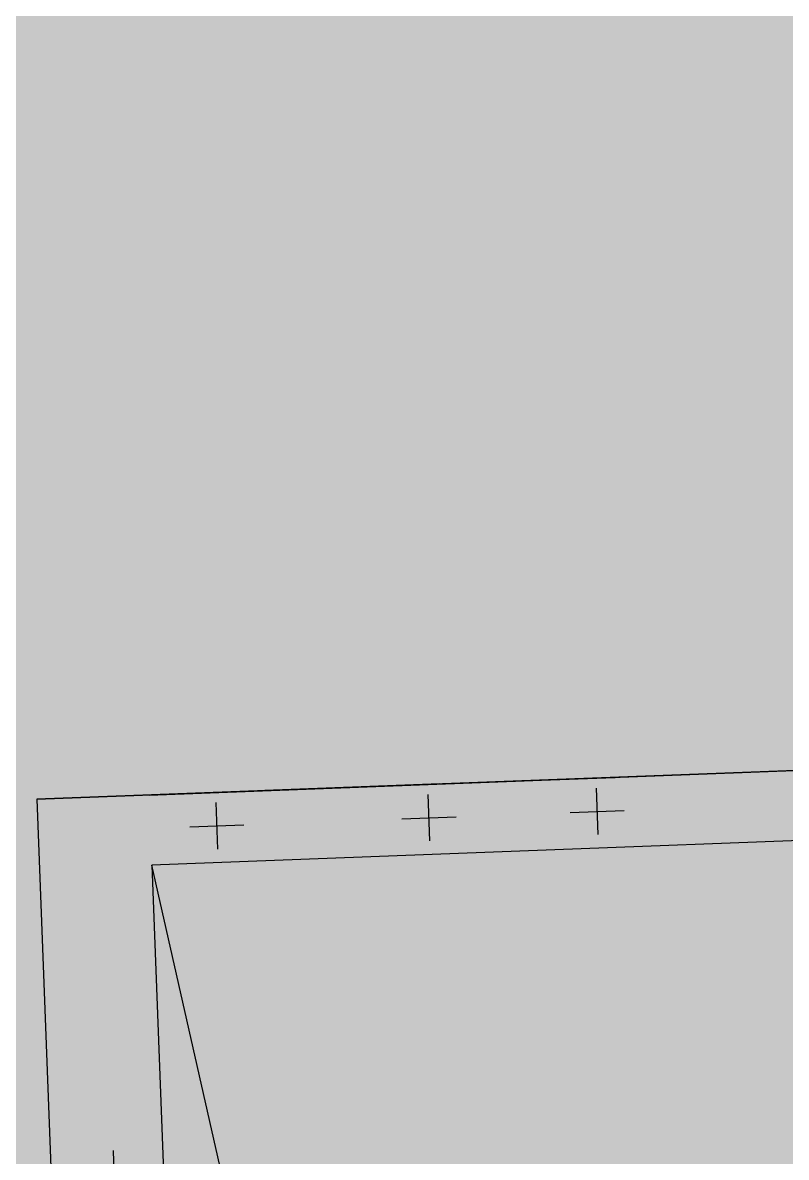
# Model space of a CAD drawing. Header units: metres. Extents: x 1956498 to 1957612, y 2277909 to 2278547.
# Drawn here: x 1956799.891 to 1956800.326, y 2278134.878 to 2278135.525 of the extents above; entities that cross this region are included whole.
import ezdxf
from ezdxf.enums import TextEntityAlignment as Align

# ---------------------------------------------------------------- set-up
doc = ezdxf.new("R2010")
doc.units = ezdxf.units.M
doc.linetypes.add('Dashed', pattern=[0.375, 0.25, -0.125])
for name, color, linetype in [('PVcase Transformers', 7, 'Continuous'), ('UBS-100-Postes', 8, 'Continuous'), ('UBS_400_DETAIL POSTE HTA TOOLKIT UBS', 7, 'Continuous')]:
    doc.layers.add(name, color=color, linetype=linetype)
doc.styles.get("Standard").update_dxf_attribs({"font": 'verdana.ttf'})

# ---------------------------------------------------------------- blocks, each defined once
blk = doc.blocks.new('*U2673')
at = {"layer": 'UBS-100-Postes', "true_color": 0xb0c4d8, "transparency": 33554687}
blk.add_hatch(color=9, dxfattribs=at).paths.add_polyline_path([(0, 3), (5.3, 3), (5.3, 0), (0, 0)])
at = {"color": 7, "transparency": 33554687}
blk.add_attdef('NUMEROPOSTE', text='', height=1, dxfattribs=at).set_placement((2, 1.20551), align=Align.MIDDLE_CENTER)
blk = doc.blocks.new('A$C27D579D9')
h = blk.add_hatch(color=7)
h.dxf.hatch_style = 1
h.paths.add_polyline_path([(390, -64), (0, -64), (0, -674), (64.87, -124.78)])
at = {"color": 7, "linetype": 'Continuous'}
for p in [(430, 0), (430, -64)]:
    blk.add_line(p, (430, -775), dxfattribs=at)
for p, q in [((215, -20.58), (215, -51.42)), ((201.74, -36), (228.26, -36)), ((411, -86.58), (411, -117.42)), ((397.74, -102), (424.26, -102)), ((411, -207.58), (411, -238.42)), ((397.74, -223), (424.26, -223)), ((411, -303.58), (411, -334.42)), ((397.74, -319), (424.26, -319)), ((411, -449.58), (411, -480.42)), ((397.74, -465), (424.26, -465)), ((411, -637.58), (411, -668.42)), ((397.74, -653), (424.26, -653)), ((215, -683.58), (215, -714.42)), ((201.74, -699), (228.26, -699))]:
    blk.add_line(p, q)
for points in [[(0, -775), (430, -775), (430, 0), (0, 0)], [(0, -674), (390, -674), (390, -64), (0, -64)], [(0, -674), (390, -674), (390, -64), (0, -64)]]:
    blk.add_lwpolyline(points, close=True, dxfattribs=at)
at = {"color": 7, "linetype": 'Dashed'}
blk.add_lwpolyline([(430, -430), (430, -30)], close=True, dxfattribs=at)
blk.add_lwpolyline([(430, -430), (430, -30)], close=True, dxfattribs=at)
blk.add_lwpolyline([(430, -430), (430, -30)], close=True, dxfattribs=at)
blk.add_lwpolyline([(430, -430), (430, -30)], close=True, dxfattribs=at)
blk.add_lwpolyline([(430, -430), (430, -30)], close=True, dxfattribs=at)
blk.add_lwpolyline([(430, -430), (430, -30)], close=True, dxfattribs=at)
at = {"color": 251, "linetype": 'Continuous'}
blk.add_lwpolyline([(390, -64), (0, -64), (0, -674), (64.87, -124.78)], close=True, dxfattribs=at)
blk = doc.blocks.new('UBS_PDT C1752')
at = {"xscale": 0.001, "yscale": 0.001, "zscale": 0.001}
blk.add_blockref('A$C27D579D9', (-2.17005, 1.3069), dxfattribs=at)

msp = doc.modelspace()

# ---------------------------------------------------------------- block references
at = {"layer": 'PVcase Transformers', "transparency": 33554687, "rotation": 92.17295982465782}
msp.add_blockref('*U2673', (1956802.73816, 2278134.27964), dxfattribs=at)
at = {"layer": 'UBS_400_DETAIL POSTE HTA TOOLKIT UBS', "transparency": 33554687, "rotation": 92.17295973550951}
msp.add_blockref('UBS_PDT C1752', (1956801.13876, 2278136.87086), dxfattribs=at)

doc.saveas('drawing.dxf')
